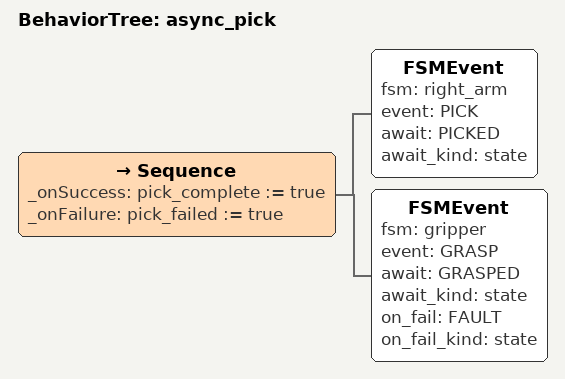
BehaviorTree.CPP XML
<?xml version="1.0" encoding="UTF-8"?>
<root BTCPP_format="4" main_tree_to_execute="async_pick">
  <BehaviorTree ID="async_pick">
    <Sequence _onSuccess="pick_complete := true" _onFailure="pick_failed := true">
      <FSMEvent fsm="right_arm" event="PICK" await="PICKED" await_kind="state" />
      <FSMEvent fsm="gripper" event="GRASP" await="GRASPED" await_kind="state" on_fail="FAULT" on_fail_kind="state" />
    </Sequence>
  </BehaviorTree>
</root>
